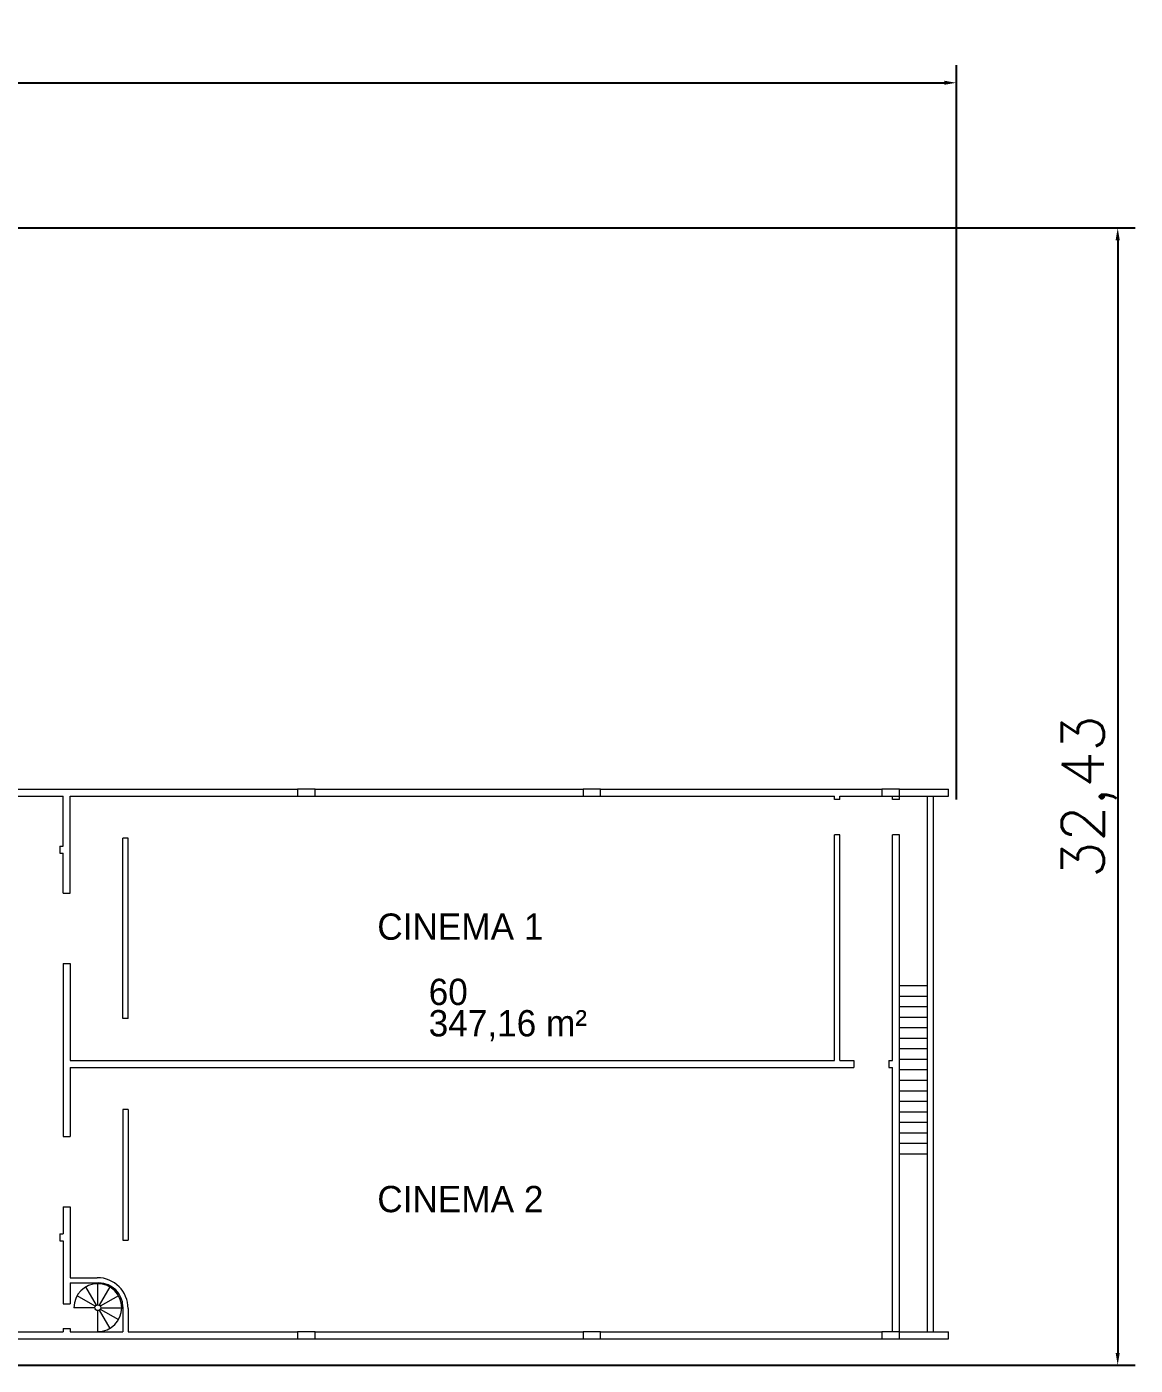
# Model space of a CAD drawing. Header units: metres. Extents: x 3139 to 3231.7, y 1756.4 to 1798.3.
# Drawn here: x 3200.09 to 3231.7, y 1760.14 to 1798.32 of the extents above; entities that cross this region are included whole.
import ezdxf

# ---------------------------------------------------------------- set-up
doc = ezdxf.new("R2010")
doc.units = ezdxf.units.M
doc.layers.add('PAREDES', color=7, linetype='Continuous')
doc.layers.add('VAGAS', color=253, linetype='Continuous')
doc.styles.add('PADRAO MK', font='')
doc.styles.add('ROMANS', font='romans', dxfattribs={"height": 0.16})
doc.styles.get("Standard").update_dxf_attribs({"font": 'arial.ttf'})
doc.styles.get('PADRAO MK').set_extended_font_data('AvantGarde Bk BT')
doc.dimstyles.new('Cota', dxfattribs={"dimtxt": 0.07, "dimasz": 0.08, "dimexe": 0.04, "dimexo": 0.04, "dimgap": 0.02, "dimtad": 1, "dimtxsty": 'Standard', "dimcen": 2.5, "dimclrd": 252, "dimclre": 252, "dimadec": 0, "dimazin": 0, "dimtfac": 1, "dimtmove": 0, "dimatfit": 3, "dimfxl": 1, "dimarcsym": 0})

# ---------------------------------------------------------------- blocks, each defined once
blk = doc.blocks.new('*D8')
at = {"layer": 'DEFPOINTS', "color": 0, "transparency": 16777216}
for p in [(3226.606, 1796.718), (3138.997, 1776.993), (3226.606, 1775.974)]:
    blk.add_point(p, dxfattribs=at)
at = {"layer": 'VAGAS', "color": 1, "lineweight": -2, "transparency": 16777216}
for p, q in [((3138.997, 1777.293), (3138.997, 1797.218)), ((3226.606, 1776.274), (3226.606, 1797.218)), ((3139.347, 1796.718), (3226.256, 1796.718))]:
    blk.add_line(p, q, dxfattribs=at)
at = {"layer": 'VAGAS', "color": 1, "transparency": 16777216}
for points in [[(3139.347, 1796.777), (3139.347, 1796.66), (3138.997, 1796.718)], [(3226.256, 1796.777), (3226.256, 1796.66), (3226.606, 1796.718)]]:
    blk.add_solid(points, dxfattribs=at)
at = {"layer": 'VAGAS', "color": 7, "transparency": 16777216, "insert": (3182.801, 1797.533), "char_height": 0.16, "attachment_point": 5, "style": 'ROMANS'}
blk.add_mtext('{\\H7.5x;87,61}', dxfattribs=at)
blk = doc.blocks.new('_ArchTick')
at = {"color": 0, "linetype": 'ByBlock', "const_width": 0.15}
blk.add_lwpolyline([(-0.5, -0.5), (0.5, 0.5)], dxfattribs=at)
blk = doc.blocks.new('*D9')
at = {"layer": 'DEFPOINTS', "color": 0, "transparency": 16777216}
for p in [(3178.013, 1792.577), (3194.861, 1760.143), (3231.205, 1760.143)]:
    blk.add_point(p, dxfattribs=at)
at = {"layer": 'VAGAS', "color": 1, "lineweight": -2, "transparency": 16777216}
for p, q in [((3178.313, 1792.577), (3231.705, 1792.577)), ((3231.205, 1792.227), (3231.205, 1760.493)), ((3195.161, 1760.143), (3231.705, 1760.143))]:
    blk.add_line(p, q, dxfattribs=at)
at = {"layer": 'VAGAS', "color": 1, "transparency": 16777216}
for points in [[(3231.146, 1792.227), (3231.263, 1792.227), (3231.205, 1792.577)], [(3231.146, 1760.493), (3231.263, 1760.493), (3231.205, 1760.143)]]:
    blk.add_solid(points, dxfattribs=at)
at = {"layer": 'VAGAS', "color": 7, "transparency": 16777216, "insert": (3230.391, 1776.36), "char_height": 0.16, "attachment_point": 5, "rotation": 90, "style": 'ROMANS'}
blk.add_mtext('{\\H7.5x;32,43}', dxfattribs=at)

msp = doc.modelspace()

# ---------------------------------------------------------------- linework, layer by layer
at = {"layer": 'PAREDES', "color": 253, "lineweight": 0}
for p, q in [((3190.781, 1776.573), (3207.817, 1776.573)), ((3190.781, 1776.573), (3207.817, 1776.573)), ((3208.317, 1776.573), (3207.817, 1776.573)), ((3207.817, 1776.573), (3207.817, 1776.373)), ((3208.317, 1776.573), (3215.956, 1776.573)), ((3208.317, 1776.373), (3208.317, 1776.573)), ((3216.456, 1776.573), (3215.956, 1776.573)), ((3215.956, 1776.573), (3215.956, 1776.373)), ((3216.456, 1776.573), (3224.481, 1776.573)), ((3216.456, 1776.373), (3216.456, 1776.573)), ((3224.981, 1776.573), (3224.481, 1776.573)), ((3224.481, 1776.573), (3224.481, 1776.373)), ((3224.981, 1776.573), (3226.381, 1776.573)), ((3224.981, 1776.373), (3224.981, 1776.573)), ((3226.381, 1776.373), (3226.381, 1776.573)), ((3190.781, 1776.373), (3201.131, 1776.373)), ((3190.781, 1776.373), (3201.131, 1776.373)), ((3201.131, 1774.948), (3201.131, 1776.373)), ((3201.331, 1773.603), (3201.331, 1776.373)), ((3201.331, 1776.373), (3207.817, 1776.373)), ((3207.817, 1776.373), (3208.317, 1776.373)), ((3208.317, 1776.373), (3215.956, 1776.373)), ((3215.956, 1776.373), (3216.456, 1776.373)), ((3216.456, 1776.373), (3223.131, 1776.373)), ((3223.131, 1776.273), (3223.131, 1776.373)), ((3223.281, 1776.273), (3223.131, 1776.273)), ((3223.281, 1776.373), (3224.481, 1776.373)), ((3223.281, 1776.273), (3223.281, 1776.373)), ((3223.281, 1776.273), (3223.281, 1776.373)), ((3224.481, 1776.373), (3224.981, 1776.373)), ((3224.781, 1776.273), (3224.781, 1776.373)), ((3224.981, 1776.273), (3224.781, 1776.273)), ((3224.981, 1776.373), (3226.381, 1776.373)), ((3224.981, 1776.273), (3224.981, 1776.373)), ((3225.781, 1761.093), (3225.781, 1776.373)), ((3225.951, 1761.093), (3225.951, 1776.373)), ((3202.831, 1770.033), (3202.831, 1775.173)), ((3202.981, 1775.173), (3202.831, 1775.173)), ((3202.981, 1770.033), (3202.981, 1775.173)), ((3223.131, 1768.833), (3223.131, 1775.273)), ((3223.281, 1775.273), (3223.131, 1775.273)), ((3223.281, 1768.833), (3223.281, 1775.273)), ((3224.781, 1768.833), (3224.781, 1775.273)), ((3224.981, 1775.273), (3224.781, 1775.273)), ((3224.981, 1761.093), (3224.981, 1775.273)), ((3201.031, 1774.948), (3201.031, 1774.748)), ((3201.031, 1774.948), (3201.131, 1774.948)), ((3201.031, 1774.748), (3201.131, 1774.748)), ((3201.131, 1773.603), (3201.131, 1774.748)), ((3201.131, 1773.603), (3201.331, 1773.603)), ((3201.131, 1771.603), (3201.131, 1766.662)), ((3201.131, 1771.603), (3201.331, 1771.603)), ((3201.331, 1771.603), (3201.331, 1768.833)), ((3225.951, 1771.258), (3225.951, 1771.328)), ((3224.981, 1770.973), (3225.781, 1770.973)), ((3225.781, 1766.173), (3225.781, 1770.973)), ((3224.981, 1770.673), (3225.781, 1770.673)), ((3224.981, 1770.373), (3225.781, 1770.373)), ((3224.981, 1770.073), (3225.781, 1770.073)), ((3202.981, 1770.033), (3202.831, 1770.033)), ((3224.981, 1769.773), (3225.781, 1769.773)), ((3224.981, 1769.473), (3225.781, 1769.473)), ((3224.981, 1769.173), (3225.781, 1769.173)), ((3201.331, 1768.833), (3223.131, 1768.833)), ((3201.331, 1768.633), (3223.681, 1768.633)), ((3201.331, 1768.633), (3201.331, 1766.662)), ((3223.281, 1768.833), (3223.681, 1768.833)), ((3223.681, 1768.833), (3223.681, 1768.633)), ((3224.681, 1768.833), (3224.681, 1768.633)), ((3224.681, 1768.833), (3224.781, 1768.833)), ((3224.681, 1768.633), (3224.781, 1768.633)), ((3224.781, 1761.093), (3224.781, 1768.633)), ((3224.981, 1768.873), (3225.781, 1768.873)), ((3224.981, 1768.573), (3225.781, 1768.573)), ((3225.951, 1768.718), (3225.951, 1768.788)), ((3224.981, 1768.273), (3225.781, 1768.273)), ((3224.981, 1767.973), (3225.781, 1767.973)), ((3202.981, 1767.433), (3202.831, 1767.433)), ((3202.831, 1767.433), (3202.831, 1763.708)), ((3202.981, 1767.433), (3202.981, 1763.708)), ((3224.981, 1767.673), (3225.781, 1767.673)), ((3224.981, 1767.373), (3225.781, 1767.373)), ((3224.981, 1767.073), (3225.781, 1767.073)), ((3201.131, 1766.662), (3201.331, 1766.662)), ((3224.981, 1766.773), (3225.781, 1766.773)), ((3224.981, 1766.473), (3225.781, 1766.473)), ((3224.981, 1766.173), (3225.781, 1766.173)), ((3225.951, 1766.178), (3225.951, 1766.248)), ((3201.131, 1764.662), (3201.331, 1764.662)), ((3201.131, 1764.662), (3201.131, 1763.893)), ((3201.331, 1764.662), (3201.331, 1762.64)), ((3201.031, 1763.893), (3201.131, 1763.893)), ((3201.031, 1763.893), (3201.031, 1763.693)), ((3201.031, 1763.693), (3201.131, 1763.693)), ((3201.131, 1763.693), (3201.131, 1761.893)), ((3202.831, 1763.708), (3202.981, 1763.708)), ((3201.331, 1762.64), (3202.101, 1762.64)), ((3201.331, 1762.49), (3202.151, 1762.49)), ((3201.331, 1762.49), (3201.331, 1761.893)), ((3202.117, 1761.866), (3202.117, 1762.466)), ((3202.045, 1761.825), (3201.526, 1762.125)), ((3202.076, 1761.855), (3201.776, 1762.375)), ((3202.458, 1762.375), (3202.158, 1761.855)), ((3202.708, 1762.125), (3202.188, 1761.825)), ((3201.131, 1761.893), (3201.331, 1761.893)), ((3202.034, 1761.784), (3201.434, 1761.784)), ((3202.117, 1761.101), (3202.117, 1761.701)), ((3202.158, 1761.713), (3202.458, 1761.193)), ((3202.188, 1761.743), (3202.708, 1761.443)), ((3202.199, 1761.784), (3202.799, 1761.784)), ((3202.831, 1761.81), (3202.831, 1761.093)), ((3202.981, 1761.76), (3202.981, 1761.093)), ((3199.281, 1761.093), (3201.131, 1761.093)), ((3201.131, 1761.193), (3201.331, 1761.193)), ((3201.131, 1761.193), (3201.131, 1761.093)), ((3201.331, 1761.193), (3201.331, 1761.093)), ((3201.331, 1761.093), (3202.831, 1761.093)), ((3202.981, 1761.093), (3207.817, 1761.093)), ((3208.317, 1761.093), (3207.817, 1761.093)), ((3207.817, 1761.093), (3207.817, 1760.893)), ((3208.317, 1761.093), (3215.956, 1761.093)), ((3208.317, 1760.893), (3208.317, 1761.093)), ((3216.456, 1761.093), (3215.956, 1761.093)), ((3215.956, 1761.093), (3215.956, 1760.893)), ((3216.456, 1761.093), (3224.481, 1761.093)), ((3216.456, 1760.893), (3216.456, 1761.093)), ((3224.981, 1761.093), (3224.481, 1761.093)), ((3224.481, 1761.093), (3224.481, 1760.893)), ((3224.981, 1761.093), (3226.381, 1761.093)), ((3224.981, 1760.893), (3224.981, 1761.093)), ((3226.381, 1760.893), (3226.381, 1761.093)), ((3199.281, 1760.893), (3207.817, 1760.893)), ((3207.817, 1760.893), (3208.317, 1760.893)), ((3208.317, 1760.893), (3215.956, 1760.893)), ((3215.956, 1760.893), (3216.456, 1760.893)), ((3216.456, 1760.893), (3224.481, 1760.893)), ((3224.481, 1760.893), (3224.981, 1760.893)), ((3224.981, 1760.893), (3226.381, 1760.893))]:
    msp.add_line(p, q, dxfattribs=at)
msp.add_circle((3202.117, 1761.784), 0.0825, dxfattribs=at)
for centre, radius, start, end in [((3202.117, 1761.784), 0.682, 270, 180), ((3202.101, 1761.76), 0.88, 0, 90), ((3202.151, 1761.81), 0.68, 0, 90)]:
    msp.add_arc(centre, radius, start, end, dxfattribs=at)

# ---------------------------------------------------------------- texts
at = {"layer": 'PAREDES', "color": 253, "lineweight": 0, "style": 'PADRAO MK'}
for s, p in [('CINEMA 1', (3210.089, 1772.277)), ('60', (3211.554, 1770.416)), ('347,16 m²', (3211.554, 1769.522)), ('CINEMA 2', (3210.089, 1764.507))]:
    msp.add_text(s, height=0.75, dxfattribs=at).set_placement(p)

# ---------------------------------------------------------------- dimensions: what is measured, and where the dimension line sits
at = {"layer": 'VAGAS', "color": 253}
dim = msp.add_linear_dim(base=(3226.606, 1796.718), p1=(3138.997, 1776.993), p2=(3226.606, 1775.974), text='{\\H7.5x;<>}', dimstyle='Cota', override={"dimtxt": 0.63, "dimasz": 0.35, "dimexe": 0.5, "dimexo": 0.3, "dimgap": 0.1, "dimtxsty": 'ROMANS', "dimblk1": 'ArchTick', "dimblk2": 'ArchTick', "dimclrd": 1, "dimclre": 1, "dimclrt": 7}, dxfattribs=at)
dim.commit()
dim.dimension.update_dxf_attribs({"geometry": '*D8', "text_midpoint": (3182.801, 1797.533)})
dim = msp.add_linear_dim(base=(3231.205, 1760.143), p1=(3178.013, 1792.577), p2=(3194.861, 1760.143), angle=270, text='{\\H7.5x;<>}', dimstyle='Cota', override={"dimtxt": 0.63, "dimasz": 0.35, "dimexe": 0.5, "dimexo": 0.3, "dimgap": 0.1, "dimtxsty": 'ROMANS', "dimblk1": 'ArchTick', "dimblk2": 'ArchTick', "dimclrd": 1, "dimclre": 1, "dimclrt": 7}, dxfattribs=at)
dim.commit()
dim.dimension.update_dxf_attribs({"geometry": '*D9', "text_midpoint": (3230.391, 1776.36)})

doc.saveas('drawing.dxf')
